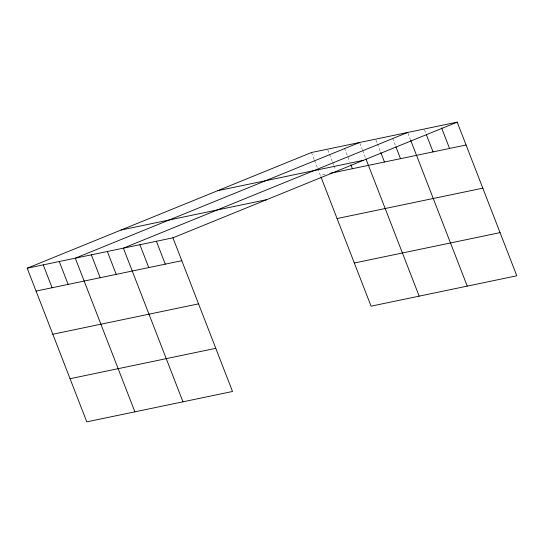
<?xml version="1.0" encoding="UTF-8"?>
<svg xmlns="http://www.w3.org/2000/svg" width="544" height="544" viewBox="0 0 544 544"><rect width="100%" height="100%" fill="white"/><g stroke="black" fill="none" stroke-linecap="round" stroke-linejoin="round"><path stroke-width="0.41" stroke-dasharray="2.72 2.04" d="M325.149 174.386L320.341 175.386L317.893 169.075M424.476 129.812L426.006 133.756M407.959 133.253L410.407 139.563M392.544 138.176L395.604 146.057M375.897 139.937L377.121 143.092M377.427 143.881L380.487 151.769M359.87 143.283L362.318 149.586M362.624 150.375L365.684 158.263M344.454 148.199L349.649 161.609M327.808 149.967L332.398 161.792M332.704 162.581L333.622 164.948M333.928 165.736L335.458 169.68M311.474 152.517L314.228 159.616M314.534 160.405L317.587 168.286"/><path stroke-width="0.82" d="M27.2 268.212L172.931 237.83L232.526 391.483L86.795 421.858L27.2 268.212L311.474 152.517L457.205 122.142L516.8 275.788L371.069 306.17L320.953 176.956M359.564 142.494L75.29 258.189L134.885 411.835M407.653 132.464L123.379 248.159L182.981 401.812M172.931 237.83L457.205 122.142M217.661 190.699L363.392 160.317M329.963 173.38L466.072 145.01M121.013 230.03L266.744 199.655M337.083 218.545L482.814 188.163M36.067 291.081L181.798 260.698M354.328 263.01L500.058 232.628M52.809 334.24L198.54 303.858M70.06 378.706L215.784 348.323M441.606 127.949L449.555 148.451M426.312 134.545L433.038 151.892M410.713 140.352L467.248 286.117M395.91 146.846L400.493 158.678M380.793 152.558L384.465 162.017M365.99 159.052L419.159 296.14M350.873 164.757L352.403 168.701M156.414 241.278L165.288 264.146M139.896 244.718L148.77 267.587M107.352 251.505L116.219 274.373M91.324 254.844L100.191 277.712M59.262 261.528L68.129 284.396M43.228 264.867L52.102 287.735"/></g></svg>
